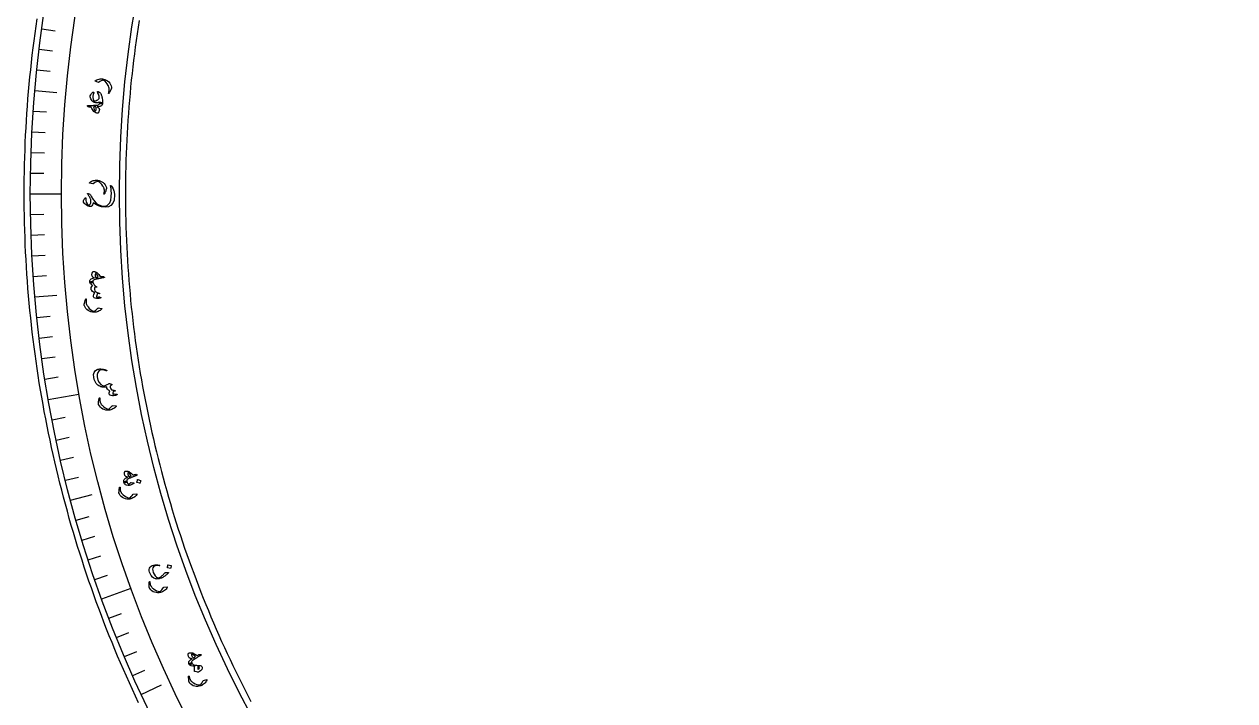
# Model space of a CAD drawing. Header units: millimetres. Extents: x -140 to 140, y -140 to 181.
# Drawn here: x -140 to 2.4, y -59.6 to 19.9 of the extents above; entities that cross this region are included whole.
import ezdxf

# ---------------------------------------------------------------- set-up
doc = ezdxf.new("R2010")
doc.units = ezdxf.units.MM
for name, color, linetype in [('CUT_INNER', 6, 'Continuous'), ('CUT_OUTER', 1, 'Continuous'), ('ENGRAVE', 7, 'Continuous'), ('ENGRAVE_FINE', 8, 'Continuous'), ('TEXT', 5, 'Continuous')]:
    doc.layers.add(name, color=color, linetype=linetype)

msp = doc.modelspace()

# ---------------------------------------------------------------- linework, layer by layer
at = {"layer": 'CUT_INNER'}
msp.add_lwpolyline([(-126.4733, 20.3497), (-126.5958, 19.5733), (-126.7135, 18.7962), (-126.8265, 18.0183), (-126.9346, 17.2398), (-127.038, 16.4606), (-127.1366, 15.6808), (-127.2305, 14.9004), (-127.3195, 14.1195), (-127.4037, 13.338), (-127.4832, 12.556), (-127.5578, 11.7735), (-127.6276, 10.9906), (-127.6927, 10.2073), (-127.7529, 9.4236), (-127.8083, 8.6396), (-127.8589, 7.8552), (-127.9047, 7.0705), (-127.9457, 6.2856), (-127.9819, 5.5004), (-128.0132, 4.715), (-128.0397, 3.9294), (-128.0614, 3.1437), (-128.0783, 2.3579), (-128.0904, 1.572), (-128.0976, 0.786), (-128.1, 0), (-128.0976, -0.786), (-128.0904, -1.572), (-128.0783, -2.3579), (-128.0614, -3.1437), (-128.0397, -3.9294), (-128.0132, -4.715), (-127.9819, -5.5004), (-127.9457, -6.2856), (-127.9047, -7.0705), (-127.8589, -7.8552), (-127.8083, -8.6396), (-127.7529, -9.4236), (-127.6927, -10.2073), (-127.6276, -10.9906), (-127.5578, -11.7735), (-127.4832, -12.556), (-127.4037, -13.338), (-127.3195, -14.1195), (-127.2305, -14.9004), (-127.1366, -15.6808), (-127.038, -16.4606), (-126.9346, -17.2398), (-126.8265, -18.0183), (-126.7135, -18.7962), (-126.5958, -19.5733), (-126.4733, -20.3497), (-126.3461, -21.1254), (-126.2141, -21.9002), (-126.0773, -22.6742), (-125.9358, -23.4474), (-125.7896, -24.2197), (-125.6386, -24.9911), (-125.4829, -25.7615), (-125.3225, -26.531), (-125.1573, -27.2994), (-124.9874, -28.0669), (-124.8129, -28.8332), (-124.6336, -29.5985), (-124.4496, -30.3627), (-124.261, -31.1258), (-124.0677, -31.8876), (-123.8697, -32.6483), (-123.667, -33.4077), (-123.4597, -34.1659), (-123.2478, -34.9228), (-123.0311, -35.6784), (-122.8099, -36.4326), (-122.5841, -37.1855), (-122.3536, -37.9369), (-122.1185, -38.687), (-121.8788, -39.4355), (-121.6346, -40.1826), (-121.3857, -40.9282), (-121.1323, -41.6722), (-120.8743, -42.4147), (-120.6118, -43.1556), (-120.3447, -43.8948), (-120.0731, -44.6324), (-119.797, -45.3683), (-119.5164, -46.1026), (-119.2312, -46.835), (-118.9416, -47.5657), (-118.6475, -48.2946), (-118.349, -49.0217), (-118.0459, -49.747), (-117.7385, -50.4704), (-117.4266, -51.1919), (-117.1103, -51.9114), (-116.7895, -52.629), (-116.4644, -53.3446), (-116.1349, -54.0582), (-115.801, -54.7698), (-115.4628, -55.4793), (-115.1202, -56.1867), (-114.7733, -56.892), (-114.422, -57.5952), (-114.0665, -58.2962), (-113.7066, -58.995), (-113.3425, -59.6916)], dxfattribs=at)
at = {"layer": 'CUT_OUTER'}
msp.add_lwpolyline([(-126.5585, -59.8577), (-126.9234, -59.08), (-127.2835, -58.3001), (-127.6388, -57.518), (-127.9894, -56.7338), (-128.3351, -55.9474), (-128.6759, -55.1589), (-129.012, -54.3683), (-129.3431, -53.5757), (-129.6694, -52.781), (-129.9909, -51.9844), (-130.3074, -51.1858), (-130.619, -50.3853), (-130.9257, -49.5829), (-131.2275, -48.7786), (-131.5243, -47.9725), (-131.8162, -47.1646), (-132.1031, -46.3549), (-132.385, -45.5434), (-132.662, -44.7303), (-132.9339, -43.9154), (-133.2009, -43.0989), (-133.4628, -42.2808), (-133.7198, -41.4611), (-133.9716, -40.6399), (-134.2185, -39.8171), (-134.4603, -38.9928), (-134.697, -38.167), (-134.9286, -37.3398), (-135.1552, -36.5112), (-135.3767, -35.6812), (-135.5931, -34.8499), (-135.8044, -34.0172), (-136.0105, -33.1833), (-136.2116, -32.3481), (-136.4075, -31.5117), (-136.5983, -30.6742), (-136.7839, -29.8354), (-136.9644, -28.9956), (-137.1398, -28.1546), (-137.3099, -27.3126), (-137.4749, -26.4696), (-137.6348, -25.6256), (-137.7894, -24.7806), (-137.9389, -23.9347), (-138.0831, -23.0878), (-138.2222, -22.2401), (-138.3561, -21.3916), (-138.4847, -20.5423), (-138.6081, -19.6922), (-138.7264, -18.8413), (-138.8394, -17.9897), (-138.9471, -17.1375), (-139.0497, -16.2846), (-139.147, -15.4311), (-139.239, -14.577), (-139.3259, -13.7224), (-139.4074, -12.8673), (-139.4838, -12.0116), (-139.5548, -11.1555), (-139.6207, -10.299), (-139.6812, -9.4421), (-139.7365, -8.5849), (-139.7866, -7.7273), (-139.8314, -6.8695), (-139.8709, -6.0114), (-139.9051, -5.153), (-139.9341, -4.2945), (-139.9578, -3.4358), (-139.9763, -2.5769), (-139.9895, -1.718), (-139.9974, -0.859), (-140, 0), (-139.9974, 0.859), (-139.9895, 1.718), (-139.9763, 2.5769), (-139.9578, 3.4358), (-139.9341, 4.2945), (-139.9051, 5.153), (-139.8709, 6.0114), (-139.8314, 6.8695), (-139.7866, 7.7273), (-139.7365, 8.5849), (-139.6812, 9.4421), (-139.6207, 10.299), (-139.5548, 11.1555), (-139.4838, 12.0116), (-139.4074, 12.8673), (-139.3259, 13.7224), (-139.239, 14.577), (-139.147, 15.4311), (-139.0497, 16.2846), (-138.9471, 17.1375), (-138.8394, 17.9897), (-138.7264, 18.8413), (-138.6081, 19.6922), (-138.4847, 20.5423)], dxfattribs=at)
at = {"layer": 'ENGRAVE'}
for points in [[(-138.756, 12.1396), (-136.1479, 11.9114)], [(-139.286, 0), (-135.6208, 0)], [(-138.756, -12.1396), (-136.1479, -11.9114)], [(-137.1699, -24.1868), (-133.5604, -23.5503)], [(-134.5399, -36.0499), (-132.0112, -35.3723)], [(-130.886, -47.6386), (-127.4419, -46.385)], [(-126.236, -58.8648), (-123.8633, -57.7584)]]:
    msp.add_lwpolyline(points, dxfattribs=at)
for radius in [139.286, 135.6208, 128.814]:
    msp.add_circle((0, 0), radius, dxfattribs=at)
at = {"layer": 'ENGRAVE_FINE'}
for points in [[(-137.9305, 19.3849), (-136.375, 19.1663)], [(-138.2478, 16.9747), (-136.6887, 16.7833)], [(-138.523, 14.5594), (-136.9608, 14.3952)], [(-138.9467, 9.7161), (-137.3797, 9.6065)], [(-139.0951, 7.2897), (-137.5265, 7.2075)], [(-139.2012, 4.861), (-137.6313, 4.8062)], [(-139.2648, 2.4309), (-137.6942, 2.4035)], [(-139.2648, -2.4309), (-137.6942, -2.4035)], [(-139.2012, -4.861), (-137.6313, -4.8062)], [(-139.0951, -7.2897), (-137.5265, -7.2075)], [(-138.9467, -9.7161), (-137.3797, -9.6065)], [(-138.523, -14.5594), (-136.9608, -14.3952)], [(-138.2478, -16.9747), (-136.6887, -16.7833)], [(-137.9305, -19.3849), (-136.375, -19.1663)], [(-137.5712, -21.7891), (-136.0197, -21.5434)], [(-136.7269, -26.577), (-135.185, -26.2773)], [(-136.2423, -28.9592), (-134.7058, -28.6326)], [(-135.7161, -31.3325), (-134.1856, -30.9792)], [(-135.1486, -33.6963), (-133.6245, -33.3163)], [(-133.8903, -38.3924), (-132.3803, -37.9595)], [(-133.1999, -40.7233), (-131.6977, -40.264)], [(-132.4689, -43.0417), (-130.9749, -42.5563)], [(-131.6975, -45.3471), (-130.2123, -44.8357)], [(-130.0347, -49.9156), (-128.5682, -49.3527)], [(-129.1437, -52.1775), (-127.6873, -51.589)], [(-128.2134, -54.4234), (-126.7675, -53.8096)], [(-127.2441, -56.6527), (-125.8091, -56.0138)]]:
    msp.add_lwpolyline(points, dxfattribs=at)
at = {"layer": 'TEXT'}
for points in [[(-131.658, 13.2172), (-131.6648, 13.2201), (-131.6701, 13.2234), (-131.674, 13.227), (-131.6763, 13.2309), (-131.6761, 13.242), (-131.6699, 13.2549), (-131.6576, 13.2697), (-131.6392, 13.2864), (-131.5475, 13.3491), (-131.4436, 13.4006), (-131.3276, 13.4409), (-131.1994, 13.4701), (-131.0626, 13.489), (-130.9291, 13.4954), (-130.7989, 13.4893), (-130.6719, 13.4708), (-130.5074, 13.4191), (-130.3521, 13.346), (-130.2058, 13.2515), (-130.0685, 13.1356), (-129.9469, 13.0016), (-129.8518, 12.853), (-129.783, 12.6897), (-129.7405, 12.5116), (-129.735, 12.4645), (-129.7367, 12.418), (-129.7458, 12.3723), (-129.7621, 12.3272), (-129.8098, 12.2243), (-129.8538, 12.1314), (-129.8941, 12.0485), (-129.9307, 11.9757), (-129.9636, 11.9132), (-129.9928, 11.8613), (-130.0183, 11.82), (-130.0401, 11.7893), (-130.0466, 11.7831), (-130.0529, 11.7788), (-130.059, 11.7764), (-130.0649, 11.776), (-130.0724, 11.7774), (-130.0793, 11.7802), (-130.0855, 11.7844), (-130.0912, 11.79), (-130.0952, 11.797), (-130.0967, 11.8051), (-130.0956, 11.8145), (-130.0919, 11.8251), (-130.068, 11.8896), (-130.0474, 11.9514), (-130.0303, 12.0107), (-130.0166, 12.0673), (-130.0062, 12.1218), (-129.9992, 12.1746), (-129.9955, 12.2258), (-129.9951, 12.2754), (-129.9984, 12.3252), (-130.0057, 12.3771), (-130.0168, 12.4311), (-130.032, 12.4872), (-130.0514, 12.5454), (-130.0751, 12.6058), (-130.1034, 12.6683), (-130.136, 12.733), (-130.2434, 12.9164), (-130.3636, 13.0765), (-130.4969, 13.2134), (-130.6433, 13.3268), (-130.6553, 13.3344), (-130.6696, 13.3393), (-130.6861, 13.3415), (-130.7049, 13.341), (-130.8183, 13.3114), (-130.9463, 13.2596), (-131.0888, 13.1856), (-131.2458, 13.0893), (-131.2555, 13.0854), (-131.2641, 13.0833), (-131.2715, 13.083), (-131.2777, 13.0846)], [(-131.3177, 12.0073), (-131.0933, 11.8809), (-131.0714, 11.8654), (-131.0538, 11.8508), (-131.0405, 11.8371), (-131.0316, 11.8243), (-130.9955, 11.7601), (-130.9624, 11.6917), (-130.9324, 11.6193), (-130.9054, 11.5428), (-130.8809, 11.4623), (-130.8584, 11.3782), (-130.8379, 11.2904), (-130.8193, 11.1988), (-130.7925, 11.0284), (-130.7795, 10.8789), (-130.7804, 10.75), (-130.7951, 10.6418), (-130.8175, 10.6019), (-130.8573, 10.5775), (-130.9145, 10.5687), (-130.9891, 10.5754), (-131.0556, 10.5908), (-131.1042, 10.6092), (-131.1349, 10.6305), (-131.1476, 10.6548), (-131.1473, 10.6587), (-131.147, 10.6626), (-131.1467, 10.6665), (-131.1463, 10.6704), (-131.1411, 10.6991), (-131.1378, 10.7275), (-131.1364, 10.7555), (-131.1371, 10.7832), (-131.211, 10.7418), (-131.2913, 10.7116), (-131.378, 10.6927), (-131.4712, 10.685), (-131.636, 10.6962), (-131.7803, 10.7367), (-131.904, 10.8066), (-132.007, 10.906), (-132.1005, 11.0309), (-132.1702, 11.1515), (-132.2161, 11.2678), (-132.2382, 11.3796), (-132.2278, 11.4973), (-132.1725, 11.6268), (-132.0723, 11.7681), (-131.9271, 11.9209), (-131.9052, 11.9377), (-131.8827, 11.9445), (-131.8597, 11.9414), (-131.836, 11.9284), (-131.8184, 11.9113), (-131.8099, 11.8916), (-131.8104, 11.8692), (-131.82, 11.8442), (-131.8896, 11.6648), (-131.9248, 11.4818), (-131.9257, 11.2953), (-131.8922, 11.1054), (-131.8674, 11.0292), (-131.8377, 10.9698), (-131.8032, 10.9273), (-131.7638, 10.9017), (-131.7121, 10.892), (-131.644, 10.9016), (-131.5596, 10.9305), (-131.4588, 10.9786), (-131.356, 11.0387), (-131.278, 11.0968), (-131.2246, 11.1531), (-131.1958, 11.2075), (-131.1731, 11.3293), (-131.1765, 11.4539), (-131.2061, 11.5813), (-131.2619, 11.7116), (-131.3297, 11.8316), (-131.3615, 11.8934), (-131.3787, 11.9421), (-131.3814, 11.9777), (-131.3695, 12.0002), (-131.3567, 12.0086), (-131.3438, 12.0126), (-131.3308, 12.0122), (-131.3177, 12.0073)], [(-132.5468, 10.2975), (-132.5694, 10.3225), (-132.5709, 10.3409), (-132.5513, 10.3528), (-132.5107, 10.358), (-132.4863, 10.3588), (-132.4526, 10.3604), (-132.4094, 10.3627), (-132.3569, 10.3657), (-132.2945, 10.3692), (-132.2218, 10.3729), (-132.1388, 10.3768), (-132.0455, 10.3808), (-131.9537, 10.3847), (-131.8716, 10.3882), (-131.799, 10.3913), (-131.7361, 10.3938), (-131.683, 10.3959), (-131.6401, 10.3975), (-131.6072, 10.3987), (-131.5844, 10.3995), (-131.4406, 10.4083), (-131.3278, 10.4283), (-131.2461, 10.4595), (-131.1953, 10.502), (-131.1744, 10.5331), (-131.1593, 10.5715), (-131.1499, 10.6173), (-131.1463, 10.6704), (-131.1387, 10.7013), (-131.1213, 10.7242), (-131.0944, 10.7388), (-131.0577, 10.7454), (-131.0143, 10.7452), (-130.9707, 10.7402), (-130.9271, 10.7303), (-130.8834, 10.7154), (-130.8465, 10.698), (-130.8195, 10.6799), (-130.8024, 10.6612), (-130.7951, 10.6418), (-130.8043, 10.5402), (-130.8299, 10.4541), (-130.8718, 10.3835), (-130.9302, 10.3283), (-131.013, 10.2844), (-131.1199, 10.2512), (-131.251, 10.2287), (-131.4063, 10.2167), (-131.3171, 10.1544), (-131.248, 10.0928), (-131.199, 10.0317), (-131.1699, 9.9713), (-131.1615, 9.9234), (-131.1611, 9.8679), (-131.1685, 9.8046), (-131.1839, 9.7336), (-131.2065, 9.6591), (-131.2312, 9.5971), (-131.2579, 9.5474), (-131.2866, 9.5101), (-131.3209, 9.4808), (-131.3558, 9.4622), (-131.3915, 9.4545), (-131.4278, 9.4576), (-131.4726, 9.4699), (-131.5217, 9.4889), (-131.5753, 9.5146), (-131.6333, 9.547), (-131.6914, 9.5826), (-131.7374, 9.6135), (-131.7716, 9.6396), (-131.7938, 9.6609), (-131.8825, 9.7765), (-131.9644, 9.9017), (-132.0397, 10.0364), (-132.1082, 10.1806), (-132.1835, 10.1812), (-132.2484, 10.1825), (-132.303, 10.1845), (-132.3472, 10.1872), (-132.3841, 10.1922), (-132.4168, 10.2014), (-132.4452, 10.2147), (-132.4694, 10.2322)], [(-131.8679, 10.1896), (-131.8302, 10.0441), (-131.7796, 9.9193), (-131.7159, 9.8153), (-131.6394, 9.732), (-131.6286, 9.7261), (-131.6183, 9.7255), (-131.6086, 9.7305), (-131.5995, 9.7408), (-131.579, 9.7803), (-131.5624, 9.8235), (-131.5497, 9.8704), (-131.5409, 9.921), (-131.5359, 9.9753), (-131.5348, 10.0334), (-131.5376, 10.0952), (-131.5442, 10.1607), (-131.5466, 10.171), (-131.5514, 10.1819), (-131.5586, 10.1935), (-131.5682, 10.2058), (-131.6003, 10.2059), (-131.634, 10.2055), (-131.6692, 10.2044), (-131.7059, 10.2027), (-131.7441, 10.2004), (-131.7839, 10.1974), (-131.8251, 10.1938), (-131.8679, 10.1896)], [(-132.3139, 1.2427), (-132.321, 1.2449), (-132.3266, 1.2477), (-132.3307, 1.2509), (-132.3334, 1.2546), (-132.3342, 1.2657), (-132.3292, 1.2791), (-132.3183, 1.295), (-132.3015, 1.3132), (-132.2158, 1.384), (-132.117, 1.4447), (-132.0051, 1.4954), (-131.8801, 1.536), (-131.7456, 1.5672), (-131.6132, 1.5856), (-131.483, 1.5914), (-131.3548, 1.5845), (-131.1864, 1.5479), (-131.025, 1.4891), (-130.8708, 1.4082), (-130.7235, 1.3053), (-130.5903, 1.1829), (-130.4821, 1.0435), (-130.3989, 0.887), (-130.3405, 0.7136), (-130.3307, 0.6671), (-130.3282, 0.6207), (-130.3331, 0.5743), (-130.3453, 0.5279), (-130.3835, 0.4211), (-130.4189, 0.3246), (-130.4515, 0.2384), (-130.4813, 0.1626), (-130.5084, 0.0974), (-130.5328, 0.0431), (-130.5545, -0.0004), (-130.5734, -0.0329), (-130.5793, -0.0397), (-130.5852, -0.0446), (-130.591, -0.0475), (-130.5969, -0.0484), (-130.6045, -0.0477), (-130.6116, -0.0455), (-130.6182, -0.0419), (-130.6243, -0.0368), (-130.629, -0.0303), (-130.6312, -0.0223), (-130.6309, -0.0128), (-130.6283, -0.0019), (-130.6102, 0.0644), (-130.5954, 0.1279), (-130.5837, 0.1884), (-130.5752, 0.246), (-130.5698, 0.3012), (-130.5676, 0.3545), (-130.5685, 0.4058), (-130.5726, 0.4552), (-130.5804, 0.5046), (-130.5923, 0.5556), (-130.6084, 0.6083), (-130.6285, 0.6628), (-130.6531, 0.719), (-130.6822, 0.777), (-130.716, 0.8367), (-130.7544, 0.8982), (-130.8779, 1.0711), (-131.0122, 1.2197), (-131.1573, 1.3439), (-131.3134, 1.4437), (-131.326, 1.4502), (-131.3407, 1.4537), (-131.3573, 1.4544), (-131.3759, 1.4522), (-131.4862, 1.4124), (-131.609, 1.3493), (-131.7442, 1.2627), (-131.8918, 1.1526), (-131.9012, 1.1478), (-131.9095, 1.1449), (-131.9169, 1.144), (-131.9232, 1.145)], [(-133.0208, -0.9967), (-133.0379, -0.9349), (-133.0374, -0.8675), (-133.0192, -0.7946), (-132.9834, -0.7162), (-132.96, -0.6763), (-132.9364, -0.6395), (-132.9124, -0.606), (-132.8882, -0.5757), (-132.864, -0.5486), (-132.84, -0.5247), (-132.8162, -0.5041), (-132.7926, -0.4866), (-132.7697, -0.475), (-132.7555, -0.4796), (-132.75, -0.5005), (-132.7533, -0.5377), (-132.7678, -0.7734), (-132.7154, -0.9914), (-132.5963, -1.1914), (-132.4105, -1.3732), (-132.3985, -1.3783), (-132.386, -1.3779), (-132.3731, -1.3721), (-132.3597, -1.3609), (-132.2539, -1.2166), (-132.1843, -1.061), (-132.1508, -0.8941), (-132.1534, -0.7157), (-132.1599, -0.6836), (-132.1753, -0.6422), (-132.1995, -0.5916), (-132.2325, -0.5317), (-132.2995, -0.4225), (-132.3585, -0.326), (-132.4096, -0.2421), (-132.4528, -0.171), (-132.4881, -0.1125), (-132.5155, -0.0668), (-132.5351, -0.0339), (-132.5468, -0.0138), (-132.5559, 0.015), (-132.5478, 0.0305), (-132.5226, 0.0327), (-132.4803, 0.0216), (-132.3692, -0.0209), (-132.2864, -0.0579), (-132.2321, -0.0895), (-132.2061, -0.1157), (-132.1677, -0.1965), (-132.1232, -0.2818), (-132.0724, -0.3717), (-132.0155, -0.4662), (-131.9523, -0.5652), (-131.8829, -0.6687), (-131.8073, -0.7767), (-131.7255, -0.8892), (-131.5224, -1.1142), (-131.2847, -1.2836), (-131.0126, -1.3976), (-130.7063, -1.4564), (-130.5398, -1.4575), (-130.3855, -1.4296), (-130.2432, -1.373), (-130.1129, -1.2876), (-129.9391, -1.0765), (-129.8214, -0.7676), (-129.759, -0.3607), (-129.7511, 0.1444), (-129.7559, 0.2225), (-129.7626, 0.3066), (-129.7711, 0.3967), (-129.7816, 0.4929), (-129.7941, 0.5949), (-129.809, 0.7025), (-129.8262, 0.8156), (-129.8457, 0.9343), (-129.8478, 0.9548), (-129.8464, 0.97), (-129.8417, 0.9798), (-129.8336, 0.9843), (-129.7941, 0.965), (-129.7344, 0.8883), (-129.6545, 0.7543), (-129.5542, 0.5632), (-129.4991, 0.4472), (-129.458, 0.3457), (-129.4311, 0.2588), (-129.4182, 0.1862), (-129.3978, -0.0835), (-129.3945, -0.3283), (-129.4084, -0.5481), (-129.4397, -0.7432), (-129.5768, -1.1122), (-129.7978, -1.3731), (-130.1032, -1.5259), (-130.4935, -1.5702), (-130.9044, -1.531), (-131.2675, -1.4334), (-131.5826, -1.2773), (-131.8495, -1.0622), (-131.9114, -1.2041), (-131.9745, -1.3198), (-132.0386, -1.409), (-132.104, -1.472), (-132.1305, -1.4892), (-132.1595, -1.501), (-132.191, -1.5075), (-132.225, -1.5086), (-132.3167, -1.4962), (-132.4035, -1.4763), (-132.4856, -1.449), (-132.5628, -1.4141), (-132.7184, -1.3215), (-132.8466, -1.221), (-132.9474, -1.1127), (-133.0208, -0.9967)], [(-130.5979, -9.7992), (-130.5718, -9.8201), (-130.5675, -9.8378), (-130.585, -9.8523), (-130.6244, -9.8635), (-130.6484, -9.868), (-130.6815, -9.8747), (-130.7238, -9.8835), (-130.7752, -9.8944), (-130.8364, -9.9074), (-130.9076, -9.922), (-130.9891, -9.9385), (-131.0807, -9.9567), (-131.1708, -9.9747), (-131.2514, -9.9907), (-131.3226, -10.0048), (-131.3844, -10.017), (-131.4365, -10.0272), (-131.4787, -10.0355), (-131.511, -10.0417), (-131.5334, -10.046), (-131.6741, -10.0769), (-131.7824, -10.1142), (-131.8583, -10.1579), (-131.9018, -10.208), (-131.9176, -10.2422), (-131.9265, -10.2828), (-131.9284, -10.3297), (-131.9235, -10.383), (-131.9262, -10.415), (-131.9396, -10.4404), (-131.9639, -10.4593), (-131.999, -10.4717), (-132.0419, -10.4785), (-132.0857, -10.4805), (-132.1303, -10.4777), (-132.1759, -10.4699), (-132.2151, -10.4585), (-132.2446, -10.4448), (-132.2646, -10.4288), (-132.2748, -10.4106), (-132.2819, -10.3078), (-132.2702, -10.2178), (-132.2398, -10.1407), (-132.1908, -10.0765), (-132.1158, -10.02), (-132.0152, -9.9705), (-131.8891, -9.928), (-131.7374, -9.8925), (-131.835, -9.8443), (-131.9126, -9.7935), (-131.9703, -9.7402), (-132.0081, -9.6844), (-132.0235, -9.6381), (-132.0322, -9.5828), (-132.0341, -9.5187), (-132.0293, -9.4458), (-132.0176, -9.3684), (-132.0021, -9.3031), (-131.9828, -9.2498), (-131.9597, -9.2086), (-131.9299, -9.1746), (-131.8979, -9.1512), (-131.8637, -9.1385), (-131.8273, -9.1365), (-131.7813, -9.1424), (-131.7299, -9.1543), (-131.6732, -9.1722), (-131.6112, -9.1961), (-131.5487, -9.2231), (-131.4987, -9.247), (-131.4612, -9.2679), (-131.4361, -9.2857), (-131.3318, -9.387), (-131.2325, -9.4984), (-131.1383, -9.6196), (-131.0491, -9.7509), (-130.9745, -9.7402), (-130.9101, -9.7318), (-130.8559, -9.7256), (-130.8118, -9.7216), (-130.7745, -9.721), (-130.7408, -9.7251), (-130.7107, -9.7338), (-130.6842, -9.7472)], [(-131.2852, -9.7959), (-131.3443, -9.6583), (-131.4128, -9.5428), (-131.491, -9.4494), (-131.5787, -9.3782), (-131.5903, -9.3739), (-131.6006, -9.3749), (-131.6094, -9.3811), (-131.617, -9.3927), (-131.6315, -9.4347), (-131.6416, -9.4799), (-131.6473, -9.5281), (-131.6486, -9.5795), (-131.6455, -9.634), (-131.638, -9.6916), (-131.626, -9.7524), (-131.6096, -9.8162), (-131.6057, -9.826), (-131.5993, -9.836), (-131.5904, -9.8464), (-131.5791, -9.8571), (-131.5473, -9.8524), (-131.5141, -9.8468), (-131.4795, -9.8404), (-131.4434, -9.8332), (-131.406, -9.8251), (-131.3672, -9.8162), (-131.3269, -9.8065), (-131.2852, -9.7959)], [(-131.0002, -12.2095), (-130.9936, -12.2175), (-130.9946, -12.2276), (-131.0033, -12.24), (-131.0196, -12.2545), (-131.048, -12.2711), (-131.0895, -12.2855), (-131.1439, -12.2978), (-131.2113, -12.3078), (-131.2881, -12.3162), (-131.3636, -12.3191), (-131.4376, -12.3164), (-131.5101, -12.3082), (-131.6525, -12.2777), (-131.7565, -12.2386), (-131.8218, -12.1909), (-131.8486, -12.1347), (-131.8532, -11.9963), (-131.8289, -11.8657), (-131.7758, -11.7429), (-131.6938, -11.628), (-131.8444, -11.5674), (-131.9644, -11.4901), (-132.0538, -11.3963), (-132.1126, -11.2858), (-132.1336, -11.1664), (-132.1136, -11.0421), (-132.0526, -10.913), (-131.9507, -10.7792), (-132.0869, -10.6887), (-132.1864, -10.5971), (-132.249, -10.5044), (-132.2748, -10.4106), (-132.2656, -10.3907), (-132.2348, -10.37), (-132.1825, -10.3486), (-132.1086, -10.3266), (-132.0349, -10.3149), (-131.9795, -10.3204), (-131.9424, -10.3431), (-131.9235, -10.383), (-131.8685, -10.5603), (-131.7764, -10.7118), (-131.6476, -10.8375), (-131.4819, -10.9373), (-131.4729, -10.9427), (-131.4662, -10.9487), (-131.462, -10.9555), (-131.4601, -10.963), (-131.4603, -10.9723), (-131.4626, -10.9808), (-131.4668, -10.9886), (-131.4731, -10.9955), (-131.4938, -11.0009), (-131.5301, -10.9953), (-131.5821, -10.9788), (-131.6497, -10.9512), (-131.6961, -10.9986), (-131.7273, -11.0689), (-131.7432, -11.162), (-131.7439, -11.278), (-131.7016, -11.4188), (-131.5929, -11.5355), (-131.4179, -11.628), (-131.1768, -11.6962), (-131.1644, -11.6995), (-131.1554, -11.7041), (-131.1498, -11.7099), (-131.1474, -11.7171), (-131.1474, -11.7281), (-131.1495, -11.7378), (-131.1536, -11.7463), (-131.1599, -11.7535), (-131.1692, -11.7592), (-131.1787, -11.763), (-131.1883, -11.7649), (-131.1982, -11.7648), (-131.3654, -11.7405), (-131.4018, -11.7897), (-131.4325, -11.8477), (-131.4574, -11.9146), (-131.4766, -11.9903), (-131.4868, -12.0633), (-131.4855, -12.118), (-131.4725, -12.1545), (-131.448, -12.1726), (-131.4128, -12.176), (-131.3639, -12.1678), (-131.3014, -12.148), (-131.2251, -12.1166), (-131.2026, -12.1187), (-131.1576, -12.1349), (-131.0901, -12.1652), (-131.0002, -12.2095)], [(-130.8982, -13.4902), (-130.8909, -13.4917), (-130.885, -13.4938), (-130.8805, -13.4965), (-130.8775, -13.4999), (-130.8754, -13.5107), (-130.8789, -13.5245), (-130.8879, -13.5414), (-130.9026, -13.5613), (-130.9797, -13.641), (-131.0709, -13.7124), (-131.1763, -13.7756), (-131.2957, -13.8305), (-131.4257, -13.8772), (-131.555, -13.9111), (-131.6837, -13.9321), (-131.8117, -13.9402), (-131.9833, -13.9232), (-132.1505, -13.8829), (-132.3132, -13.8191), (-132.4713, -13.7318), (-132.6177, -13.6227), (-132.7409, -13.4931), (-132.8409, -13.343), (-132.9177, -13.1724), (-132.9323, -13.1261), (-132.9397, -13.079), (-132.9397, -13.0312), (-132.9324, -12.9827), (-132.9054, -12.87), (-132.8799, -12.7681), (-132.8561, -12.6772), (-132.8338, -12.5971), (-132.8132, -12.5282), (-132.7941, -12.4706), (-132.7767, -12.4244), (-132.7609, -12.3895), (-132.7557, -12.3821), (-132.7503, -12.3766), (-132.7447, -12.3731), (-132.739, -12.3716), (-132.7314, -12.3716), (-132.7241, -12.3732), (-132.7172, -12.3763), (-132.7106, -12.3809), (-132.7053, -12.3871), (-132.7024, -12.395), (-132.7017, -12.4046), (-132.7034, -12.4159), (-132.715, -12.4851), (-132.7236, -12.5509), (-132.7294, -12.6136), (-132.7322, -12.673), (-132.7321, -12.7296), (-132.7289, -12.7839), (-132.7228, -12.836), (-132.7137, -12.8858), (-132.7009, -12.9351), (-132.6838, -12.9857), (-132.6623, -13.0377), (-132.6365, -13.0909), (-132.6062, -13.1454), (-132.571, -13.2011), (-132.531, -13.2581), (-132.4862, -13.3163), (-132.3444, -13.4778), (-132.1943, -13.6129), (-132.0359, -13.7216), (-131.8694, -13.8039), (-131.8561, -13.8089), (-131.8411, -13.8108), (-131.8245, -13.8096), (-131.8063, -13.8052), (-131.7013, -13.7527), (-131.5865, -13.6756), (-131.462, -13.5739), (-131.3276, -13.4478), (-131.3189, -13.442), (-131.3109, -13.4382), (-131.3037, -13.4365), (-131.2972, -13.4369)], [(-129.1326, -23.5507), (-129.1145, -23.5543), (-129.1009, -23.5607), (-129.0918, -23.5699), (-129.0871, -23.5819), (-129.0861, -23.5983), (-129.0894, -23.613), (-129.0969, -23.6261), (-129.1088, -23.6374), (-129.1529, -23.668), (-129.2098, -23.6945), (-129.2793, -23.7169), (-129.3615, -23.7352), (-129.4984, -23.7516), (-129.6315, -23.75), (-129.761, -23.7302), (-129.8869, -23.6922), (-129.9182, -23.677), (-129.9437, -23.6588), (-129.9633, -23.6374), (-129.9769, -23.613), (-130, -23.5198), (-130.0017, -23.4153), (-129.982, -23.2996), (-129.9408, -23.1726), (-130.0919, -23.0987), (-130.2013, -22.9988), (-130.2689, -22.873), (-130.2947, -22.7214), (-130.3769, -22.7307), (-130.4564, -22.7372), (-130.5331, -22.7409), (-130.6071, -22.742), (-130.6788, -22.7403), (-130.7487, -22.7361), (-130.8168, -22.7294), (-130.8832, -22.72), (-131.0046, -22.6925), (-131.1203, -22.647), (-131.2301, -22.5832), (-131.3341, -22.5013), (-131.5223, -22.2999), (-131.6681, -22.0772), (-131.7712, -21.8336), (-131.8316, -21.5691), (-131.8402, -21.2616), (-131.7727, -21.0068), (-131.6296, -20.8051), (-131.411, -20.6564), (-131.3282, -20.6279), (-131.228, -20.6097), (-131.1104, -20.6016), (-130.9753, -20.6038), (-130.8254, -20.6178), (-130.6674, -20.6458), (-130.5012, -20.6877), (-130.3268, -20.7436), (-130.3156, -20.7485), (-130.3071, -20.7553), (-130.3013, -20.7641), (-130.2981, -20.7747), (-130.2973, -20.7857), (-130.2987, -20.7956), (-130.3023, -20.8044), (-130.308, -20.812), (-130.3172, -20.8179), (-130.3274, -20.821), (-130.3385, -20.8213), (-130.3505, -20.8188), (-130.5819, -20.7494), (-130.7692, -20.7106), (-130.9124, -20.7024), (-131.0117, -20.7251), (-131.2172, -20.8584), (-131.3532, -21.0389), (-131.4194, -21.2665), (-131.4156, -21.5411), (-131.33, -21.9119), (-131.1826, -22.213), (-130.9739, -22.4441), (-130.7044, -22.6051), (-130.5497, -22.5776), (-130.3906, -22.5239), (-130.227, -22.4442), (-130.059, -22.3385), (-130.0423, -22.3259), (-130.0267, -22.318), (-130.0124, -22.3148), (-129.9992, -22.3163), (-129.9526, -22.3296), (-129.9088, -22.3425), (-129.8678, -22.3547), (-129.8297, -22.3665), (-129.7948, -22.3779), (-129.7638, -22.3889), (-129.7365, -22.3995), (-129.7129, -22.4098), (-129.7027, -22.4162), (-129.6976, -22.424), (-129.6977, -22.4332), (-129.7031, -22.4438), (-129.7076, -22.4495), (-129.7146, -22.4577), (-129.7242, -22.4683), (-129.7363, -22.4813), (-129.7511, -22.4962), (-129.7687, -22.5127), (-129.7889, -22.5305), (-129.8119, -22.5499), (-129.8558, -22.5888), (-129.887, -22.6205), (-129.9056, -22.6451), (-129.9115, -22.6625), (-129.9024, -22.7642), (-129.8677, -22.8614), (-129.8074, -22.9541), (-129.7214, -23.0421), (-129.6697, -23.0704), (-129.5891, -23.093), (-129.4797, -23.1099), (-129.3415, -23.1211), (-129.3283, -23.1222), (-129.3166, -23.1266), (-129.3063, -23.1341), (-129.2974, -23.1449), (-129.2911, -23.1554), (-129.2877, -23.1659), (-129.2873, -23.1765), (-129.2899, -23.1871), (-129.3113, -23.2061), (-129.3556, -23.2197), (-129.4227, -23.2281), (-129.5127, -23.2311), (-129.5464, -23.3172), (-129.5628, -23.4058), (-129.5618, -23.4966), (-129.5433, -23.5898), (-129.5154, -23.5835), (-129.4932, -23.5757), (-129.4767, -23.5665), (-129.4659, -23.5559), (-129.4561, -23.5442), (-129.4456, -23.5363), (-129.4344, -23.5323), (-129.4225, -23.5321)], [(-129.2077, -24.9337), (-129.2003, -24.9345), (-129.1943, -24.9361), (-129.1896, -24.9384), (-129.1862, -24.9415), (-129.1832, -24.9521), (-129.1855, -24.9662), (-129.193, -24.9838), (-129.2059, -25.0049), (-129.2757, -25.0911), (-129.3603, -25.1702), (-129.4596, -25.2424), (-129.5738, -25.3076), (-129.6992, -25.3655), (-129.825, -25.4106), (-129.9513, -25.4428), (-130.0782, -25.4622), (-130.2506, -25.4603), (-130.4207, -25.4348), (-130.5883, -25.3855), (-130.7536, -25.3125), (-130.9089, -25.2166), (-131.043, -25.0983), (-131.1558, -24.9576), (-131.2473, -24.7945), (-131.266, -24.7496), (-131.2774, -24.7033), (-131.2816, -24.6557), (-131.2786, -24.6068), (-131.2616, -24.4921), (-131.2452, -24.3884), (-131.2294, -24.2957), (-131.2143, -24.214), (-131.1998, -24.1436), (-131.1859, -24.0845), (-131.1726, -24.037), (-131.1599, -24.0008), (-131.1554, -23.993), (-131.1505, -23.987), (-131.1452, -23.9831), (-131.1396, -23.981), (-131.132, -23.9804), (-131.1247, -23.9813), (-131.1175, -23.9838), (-131.1105, -23.9878), (-131.1048, -23.9935), (-131.1011, -24.0011), (-131.0996, -24.0107), (-131.1003, -24.0221), (-131.1057, -24.092), (-131.1086, -24.1583), (-131.1088, -24.2212), (-131.1064, -24.2806), (-131.1013, -24.337), (-131.0934, -24.3909), (-131.0827, -24.4422), (-131.0693, -24.491), (-131.0522, -24.539), (-131.0307, -24.588), (-131.0048, -24.6378), (-130.9744, -24.6886), (-130.9394, -24.7402), (-130.8995, -24.7926), (-130.8546, -24.8458), (-130.8049, -24.8999), (-130.6494, -25.0483), (-130.488, -25.1697), (-130.3208, -25.2641), (-130.1476, -25.3314), (-130.1339, -25.3353), (-130.1188, -25.3358), (-130.1024, -25.3331), (-130.0846, -25.3272), (-129.9846, -25.2657), (-129.8771, -25.1788), (-129.762, -25.0666), (-129.6392, -24.9292), (-129.631, -24.9226), (-129.6234, -24.9182), (-129.6163, -24.9158), (-129.6099, -24.9156)], [(-126.7289, -33.0396), (-126.6994, -33.0555), (-126.6921, -33.0722), (-126.7067, -33.0896), (-126.7435, -33.1077), (-126.7663, -33.1164), (-126.7976, -33.1289), (-126.8377, -33.1451), (-126.8863, -33.1651), (-126.9441, -33.1888), (-127.0116, -33.216), (-127.0888, -33.2468), (-127.1757, -33.2811), (-127.2611, -33.3149), (-127.3375, -33.3451), (-127.4051, -33.3718), (-127.4637, -33.3948), (-127.5131, -33.4142), (-127.5531, -33.4299), (-127.5838, -33.4419), (-127.605, -33.4501), (-127.7379, -33.5057), (-127.8378, -33.5618), (-127.9047, -33.6184), (-127.9385, -33.6755), (-127.9479, -33.7119), (-127.9493, -33.7534), (-127.9429, -33.8), (-127.9285, -33.8515), (-127.9254, -33.8834), (-127.934, -33.9109), (-127.9545, -33.9338), (-127.9868, -33.9523), (-128.0278, -33.9667), (-128.0706, -33.9765), (-128.115, -33.9817), (-128.1612, -33.9823), (-128.2018, -33.978), (-128.2333, -33.9698), (-128.2558, -33.9577), (-128.2692, -33.9416), (-128.2945, -33.8417), (-128.2992, -33.7511), (-128.2831, -33.6698), (-128.2463, -33.5978), (-128.1827, -33.5288), (-128.0926, -33.4621), (-127.9761, -33.3977), (-127.8332, -33.3356), (-127.9379, -33.3057), (-128.0234, -33.2696), (-128.0897, -33.2275), (-128.1368, -33.1794), (-128.1603, -33.1365), (-128.1787, -33.0837), (-128.1921, -33.021), (-128.2004, -32.9484), (-128.2028, -32.8702), (-128.1993, -32.8031), (-128.1898, -32.7473), (-128.1745, -32.7026), (-128.1513, -32.6638), (-128.124, -32.6351), (-128.0926, -32.6164), (-128.0572, -32.6079), (-128.0108, -32.6055), (-127.9582, -32.608), (-127.8992, -32.6154), (-127.8339, -32.6278), (-127.7676, -32.6432), (-127.7141, -32.6578), (-127.6734, -32.6716), (-127.6456, -32.6847), (-127.5248, -32.7656), (-127.4072, -32.8574), (-127.2927, -32.9598), (-127.1814, -33.073), (-127.11, -33.0491), (-127.0482, -33.0293), (-126.9959, -33.0134), (-126.9532, -33.0016), (-126.9167, -32.9943), (-126.8828, -32.9923), (-126.8516, -32.9955), (-126.8232, -33.0039)], [(-127.4102, -33.9572), (-127.1474, -34.0003), (-127.1175, -34.009), (-127.1039, -34.023), (-127.1065, -34.0424), (-127.1255, -34.0672), (-127.1879, -34.1203), (-127.2554, -34.1668), (-127.3279, -34.2065), (-127.4056, -34.2395), (-127.4889, -34.2657), (-127.5784, -34.285), (-127.674, -34.2972), (-127.7759, -34.3025), (-127.9549, -34.2831), (-128.0968, -34.2165), (-128.2016, -34.1027), (-128.2692, -33.9416), (-128.2622, -33.9192), (-128.2312, -33.8899), (-128.1762, -33.8537), (-128.0972, -33.8107), (-128.0536, -33.7929), (-128.0161, -33.7843), (-127.9848, -33.7849), (-127.9597, -33.7948), (-127.9484, -33.805), (-127.9394, -33.8178), (-127.9328, -33.8333), (-127.9285, -33.8515), (-127.8973, -33.9557), (-127.8518, -34.0413), (-127.7918, -34.1084), (-127.7176, -34.1568), (-127.7124, -34.1585), (-127.7062, -34.1579), (-127.6991, -34.1549), (-127.6911, -34.1498), (-127.6417, -34.1206), (-127.5932, -34.084), (-127.5456, -34.0402), (-127.499, -33.989), (-127.4809, -33.9715), (-127.46, -33.9603), (-127.4365, -33.9556), (-127.4102, -33.9572)], [(-127.4057, -33.1596), (-127.4885, -33.0347), (-127.5766, -32.9334), (-127.6702, -32.8555), (-127.7693, -32.8012), (-127.7815, -32.799), (-127.7914, -32.8018), (-127.799, -32.8096), (-127.8043, -32.8223), (-127.8111, -32.8663), (-127.813, -32.9125), (-127.8099, -32.961), (-127.802, -33.0118), (-127.7892, -33.0648), (-127.7714, -33.1202), (-127.7488, -33.1778), (-127.7212, -33.2376), (-127.7156, -33.2465), (-127.7075, -33.2553), (-127.6969, -33.2639), (-127.6838, -33.2724), (-127.6534, -33.2621), (-127.6217, -33.2507), (-127.5888, -33.2382), (-127.5547, -33.2246), (-127.5193, -33.21), (-127.4827, -33.1942), (-127.4448, -33.1774), (-127.4057, -33.1596)], [(-126.3154, -33.7015), (-126.3094, -33.705), (-126.3048, -33.7108), (-126.3016, -33.7189), (-126.2998, -33.7295), (-126.3101, -33.8103), (-126.3281, -33.8887), (-126.3539, -33.9647), (-126.3873, -34.0383), (-126.3933, -34.0462), (-126.4001, -34.0508), (-126.4079, -34.0521), (-126.4165, -34.0502), (-126.7513, -33.9508), (-126.7599, -33.9461), (-126.7639, -33.9381), (-126.7631, -33.9268), (-126.7576, -33.9122), (-126.7529, -33.8996), (-126.746, -33.8799), (-126.7369, -33.853), (-126.7257, -33.8191), (-126.7125, -33.7775), (-126.6974, -33.7279), (-126.6803, -33.6703), (-126.6612, -33.6047), (-126.6576, -33.5956), (-126.6529, -33.5904), (-126.6472, -33.5889), (-126.6405, -33.5911)], [(-126.767, -35.3051), (-126.7595, -35.3053), (-126.7534, -35.3064), (-126.7485, -35.3083), (-126.745, -35.3112), (-126.7411, -35.3215), (-126.7422, -35.3357), (-126.7483, -35.3539), (-126.7594, -35.376), (-126.822, -35.4675), (-126.8999, -35.5532), (-126.9931, -35.6332), (-127.1017, -35.7074), (-127.2219, -35.7753), (-127.3437, -35.8304), (-127.467, -35.8728), (-127.5919, -35.9023), (-127.7639, -35.9144), (-127.9354, -35.9027), (-128.1065, -35.8672), (-128.2771, -35.8078), (-128.4397, -35.7248), (-128.583, -35.6177), (-128.7068, -35.4866), (-128.8112, -35.3314), (-128.8334, -35.2882), (-128.8486, -35.243), (-128.8566, -35.1959), (-128.8576, -35.1468), (-128.8499, -35.0312), (-128.8419, -34.9265), (-128.8337, -34.8328), (-128.8252, -34.7502), (-128.8164, -34.6788), (-128.8073, -34.6188), (-128.7979, -34.5703), (-128.7882, -34.5333), (-128.7844, -34.5251), (-128.78, -34.5188), (-128.7751, -34.5144), (-128.7697, -34.5119), (-128.7621, -34.5107), (-128.7547, -34.511), (-128.7474, -34.5128), (-128.7401, -34.5163), (-128.7339, -34.5215), (-128.7296, -34.5288), (-128.7274, -34.5382), (-128.7271, -34.5496), (-128.7269, -34.6197), (-128.7244, -34.6861), (-128.7195, -34.7488), (-128.7123, -34.8078), (-128.7026, -34.8636), (-128.6904, -34.9167), (-128.6756, -34.967), (-128.6582, -35.0145), (-128.6373, -35.061), (-128.612, -35.108), (-128.5821, -35.1556), (-128.5477, -35.2038), (-128.5086, -35.2524), (-128.4646, -35.3014), (-128.4156, -35.3508), (-128.3616, -35.4006), (-128.1947, -35.536), (-128.024, -35.644), (-127.8496, -35.7245), (-127.6716, -35.7776), (-127.6577, -35.7803), (-127.6426, -35.7797), (-127.6264, -35.7757), (-127.6092, -35.7683), (-127.5145, -35.6989), (-127.4144, -35.6036), (-127.3087, -35.4825), (-127.1974, -35.3355), (-127.1898, -35.3283), (-127.1825, -35.3233), (-127.1757, -35.3204), (-127.1693, -35.3196)], [(-123.0525, -44.5911), (-123.1036, -44.6443), (-123.1577, -44.6975), (-123.2148, -44.7508), (-123.2751, -44.8043), (-123.339, -44.8576), (-123.4073, -44.9104), (-123.4799, -44.9627), (-123.5569, -45.0146), (-123.6345, -45.0634), (-123.713, -45.1079), (-123.7923, -45.148), (-123.8724, -45.1837), (-123.9535, -45.2151), (-124.036, -45.2423), (-124.1197, -45.2653), (-124.2047, -45.284), (-124.2963, -45.2971), (-124.3838, -45.3013), (-124.4673, -45.2966), (-124.5467, -45.2832), (-124.7427, -45.2101), (-124.9177, -45.0837), (-125.0717, -44.9037), (-125.2044, -44.6703), (-125.2729, -44.4916), (-125.3052, -44.3252), (-125.3012, -44.1711), (-125.261, -44.0296), (-125.1879, -43.9082), (-125.088, -43.8072), (-124.9611, -43.7266), (-124.8075, -43.6664), (-124.6352, -43.6297), (-124.4611, -43.6188), (-124.2853, -43.6335), (-124.1077, -43.6738), (-124.086, -43.6825), (-124.0718, -43.6933), (-124.0652, -43.7062), (-124.0661, -43.7213), (-124.0734, -43.7375), (-124.0883, -43.7467), (-124.1109, -43.7487), (-124.1413, -43.7436), (-124.3564, -43.7168), (-124.5374, -43.7295), (-124.6842, -43.7821), (-124.7966, -43.8747), (-124.8697, -43.9974), (-124.9004, -44.1455), (-124.8889, -44.3189), (-124.8348, -44.5176), (-124.7285, -44.7429), (-124.5927, -44.9288), (-124.4277, -45.0751), (-124.2335, -45.1818), (-124.2275, -45.1833), (-124.2196, -45.183), (-124.2096, -45.181), (-124.1977, -45.1772), (-124.1075, -45.1383), (-124.0072, -45.0797), (-123.8968, -45.0014), (-123.7765, -44.9034), (-123.7169, -44.8511), (-123.6619, -44.8016), (-123.6113, -44.7547), (-123.5652, -44.7106), (-123.5239, -44.669), (-123.4878, -44.6297), (-123.4567, -44.5929), (-123.4308, -44.5584), (-123.4169, -44.5415), (-123.4027, -44.5296), (-123.3882, -44.5229), (-123.3735, -44.5212), (-123.0613, -44.5324), (-123.0417, -44.5369), (-123.0337, -44.5482), (-123.0373, -44.5663), (-123.0525, -44.5911)], [(-122.7422, -43.7179), (-122.736, -43.7208), (-122.7309, -43.7262), (-122.7271, -43.7341), (-122.7244, -43.7444), (-122.7282, -43.8256), (-122.7399, -43.9049), (-122.7594, -43.9826), (-122.7868, -44.0584), (-122.7921, -44.0668), (-122.7986, -44.0719), (-122.8062, -44.0739), (-122.815, -44.0726), (-123.1565, -44.0014), (-123.1655, -43.9974), (-123.17, -43.9898), (-123.1702, -43.9785), (-123.1659, -43.9636), (-123.1622, -43.9507), (-123.1569, -43.9305), (-123.1501, -43.9031), (-123.1416, -43.8684), (-123.1318, -43.8261), (-123.1207, -43.7756), (-123.1083, -43.7169), (-123.0946, -43.6501), (-123.0916, -43.6408), (-123.0874, -43.6352), (-123.0818, -43.6332), (-123.075, -43.6349)], [(-123.2055, -46.2247), (-123.198, -46.2243), (-123.1918, -46.2248), (-123.1868, -46.2263), (-123.183, -46.2288), (-123.1782, -46.2388), (-123.1781, -46.253), (-123.1826, -46.2717), (-123.1918, -46.2947), (-123.2461, -46.3913), (-123.3163, -46.4835), (-123.4022, -46.5713), (-123.5038, -46.6547), (-123.6177, -46.7328), (-123.7342, -46.7983), (-123.8533, -46.8513), (-123.9752, -46.8916), (-124.1455, -46.9186), (-124.3174, -46.9219), (-124.4909, -46.9015), (-124.6661, -46.8571), (-124.8353, -46.7887), (-124.9873, -46.6945), (-125.1221, -46.5746), (-125.2396, -46.4291), (-125.2655, -46.388), (-125.2846, -46.3443), (-125.2967, -46.2981), (-125.3019, -46.2493), (-125.3043, -46.1334), (-125.3055, -46.0285), (-125.3055, -45.9345), (-125.3043, -45.8514), (-125.3018, -45.7795), (-125.2979, -45.719), (-125.2928, -45.6698), (-125.2864, -45.6321), (-125.2832, -45.6236), (-125.2794, -45.6169), (-125.2749, -45.6121), (-125.2697, -45.6092), (-125.2623, -45.6073), (-125.2549, -45.6069), (-125.2474, -45.6082), (-125.2399, -45.6109), (-125.2332, -45.6156), (-125.2284, -45.6225), (-125.2253, -45.6317), (-125.224, -45.6431), (-125.2177, -45.7128), (-125.2094, -45.7788), (-125.1991, -45.8408), (-125.1867, -45.899), (-125.1723, -45.9537), (-125.1555, -46.0055), (-125.1363, -46.0543), (-125.1149, -46.1002), (-125.09, -46.1446), (-125.0606, -46.1893), (-125.0267, -46.2341), (-124.9883, -46.279), (-124.9451, -46.324), (-124.897, -46.369), (-124.8439, -46.414), (-124.7858, -46.4589), (-124.6077, -46.5793), (-124.4282, -46.6719), (-124.2475, -46.7369), (-124.0655, -46.7743), (-124.0513, -46.7758), (-124.0364, -46.7738), (-124.0206, -46.7684), (-124.0041, -46.7596), (-123.9158, -46.6822), (-123.8244, -46.5785), (-123.7297, -46.4486), (-123.6316, -46.2926), (-123.6246, -46.2847), (-123.6179, -46.2791), (-123.6113, -46.2756), (-123.605, -46.2743)], [(-119.2268, -54.1921), (-119.1951, -54.2028), (-119.185, -54.2179), (-119.1965, -54.2376), (-119.2296, -54.2617), (-119.2505, -54.2742), (-119.2793, -54.2918), (-119.316, -54.3147), (-119.3605, -54.3427), (-119.4134, -54.3759), (-119.4753, -54.4142), (-119.5461, -54.4577), (-119.6259, -54.5064), (-119.7042, -54.5542), (-119.7744, -54.5971), (-119.8364, -54.6349), (-119.8902, -54.6676), (-119.9356, -54.6951), (-119.9723, -54.7174), (-120.0005, -54.7344), (-120.02, -54.7462), (-120.1415, -54.8236), (-120.2303, -54.896), (-120.2865, -54.9632), (-120.3101, -55.0252), (-120.3131, -55.0627), (-120.3075, -55.1039), (-120.2932, -55.1486), (-120.2702, -55.1969), (-120.2617, -55.2278), (-120.2655, -55.2563), (-120.2818, -55.2825), (-120.3105, -55.3062), (-120.3484, -55.3274), (-120.3888, -55.3444), (-120.4317, -55.3571), (-120.4772, -55.3655), (-120.5179, -55.3682), (-120.5504, -55.3656), (-120.5746, -55.3574), (-120.5905, -55.3439), (-120.6326, -55.2498), (-120.6526, -55.1613), (-120.6506, -55.0784), (-120.6267, -55.0013), (-120.5757, -54.9224), (-120.4984, -54.8413), (-120.3946, -54.758), (-120.2644, -54.6724), (-120.3727, -54.6607), (-120.4631, -54.6398), (-120.5356, -54.6096), (-120.5902, -54.5702), (-120.6207, -54.532), (-120.6479, -54.4832), (-120.6718, -54.4236), (-120.6924, -54.3535), (-120.7081, -54.2768), (-120.716, -54.2102), (-120.7162, -54.1535), (-120.7087, -54.1069), (-120.6925, -54.0647), (-120.6705, -54.0317), (-120.6428, -54.008), (-120.6093, -53.9936), (-120.5641, -53.9832), (-120.5118, -53.9767), (-120.4524, -53.974), (-120.3859, -53.9751), (-120.318, -53.9789), (-120.2628, -53.9841), (-120.2203, -53.9908), (-120.1907, -53.9989), (-120.0578, -54.0581), (-119.9263, -54.1284), (-119.796, -54.2098), (-119.6671, -54.3023), (-119.6008, -54.2666), (-119.5432, -54.2365), (-119.4944, -54.2119), (-119.4544, -54.193), (-119.4196, -54.1796), (-119.3866, -54.1718), (-119.3553, -54.1696), (-119.3258, -54.1731)], [(-119.0769, -55.6491), (-119.0646, -55.7782), (-119.1329, -55.9221), (-119.2817, -56.0807), (-119.511, -56.2543), (-119.5284, -56.265), (-119.5451, -56.2715), (-119.5611, -56.2738), (-119.5762, -56.272), (-119.9126, -56.1915), (-119.9338, -56.1848), (-119.9502, -56.1733), (-119.962, -56.1568), (-119.969, -56.1355), (-119.986, -55.9813), (-119.9866, -55.8293), (-119.9708, -55.6797), (-119.9388, -55.5324), (-120.1831, -55.5387), (-120.3733, -55.5093), (-120.5091, -55.4443), (-120.5905, -55.3439), (-120.5917, -55.329), (-120.5837, -55.3094), (-120.5666, -55.285), (-120.5404, -55.256), (-120.4693, -55.1972), (-120.4079, -55.1596), (-120.3562, -55.1432), (-120.3142, -55.148), (-120.3011, -55.156), (-120.2894, -55.1668), (-120.2791, -55.1805), (-120.2702, -55.1969), (-120.2191, -55.2718), (-120.1448, -55.3337), (-120.0473, -55.3827), (-119.9266, -55.4188), (-119.8616, -55.4289), (-119.7569, -55.4407), (-119.6127, -55.4539), (-119.4289, -55.4686), (-119.3027, -55.488), (-119.202, -55.5246), (-119.1268, -55.5783), (-119.0769, -55.6491)], [(-119.8732, -54.4259), (-119.9761, -54.317), (-120.0802, -54.2322), (-120.1858, -54.1715), (-120.2927, -54.1349), (-120.3051, -54.1348), (-120.3143, -54.1392), (-120.3205, -54.1482), (-120.3236, -54.1616), (-120.3228, -54.2061), (-120.3167, -54.252), (-120.3054, -54.2992), (-120.289, -54.3479), (-120.2673, -54.398), (-120.2403, -54.4495), (-120.2082, -54.5024), (-120.1708, -54.5567), (-120.1637, -54.5645), (-120.1543, -54.5718), (-120.1424, -54.5784), (-120.128, -54.5846), (-120.0998, -54.5692), (-120.0705, -54.5525), (-120.0402, -54.5346), (-120.0089, -54.5154), (-119.9765, -54.4949), (-119.9432, -54.4732), (-119.9087, -54.4502), (-119.8732, -54.4259)], [(-118.5422, -57.1318), (-118.5349, -57.1307), (-118.5287, -57.1307), (-118.5235, -57.1318), (-118.5195, -57.1339), (-118.5139, -57.1434), (-118.5125, -57.1576), (-118.5153, -57.1765), (-118.5223, -57.2003), (-118.5678, -57.3014), (-118.6293, -57.3995), (-118.7069, -57.4947), (-118.8007, -57.5869), (-118.907, -57.6749), (-119.0171, -57.7507), (-119.1311, -57.8142), (-119.2488, -57.8653), (-119.4159, -57.9076), (-119.5869, -57.9264), (-119.7615, -57.9216), (-119.94, -57.8932), (-120.1146, -57.8403), (-120.2745, -57.7602), (-120.4196, -57.6529), (-120.5497, -57.5186), (-120.5792, -57.48), (-120.6021, -57.4382), (-120.6184, -57.3933), (-120.628, -57.3452), (-120.6408, -57.2299), (-120.6515, -57.1255), (-120.6599, -57.0319), (-120.6661, -56.949), (-120.6701, -56.8772), (-120.6718, -56.8166), (-120.6711, -56.7672), (-120.6681, -56.729), (-120.6657, -56.7202), (-120.6625, -56.7133), (-120.6584, -56.7081), (-120.6535, -56.7047), (-120.6463, -56.7021), (-120.639, -56.7011), (-120.6314, -56.7017), (-120.6237, -56.7038), (-120.6166, -56.7078), (-120.6112, -56.7143), (-120.6073, -56.7231), (-120.605, -56.7343), (-120.5924, -56.8033), (-120.5782, -56.8682), (-120.5623, -56.929), (-120.5448, -56.9858), (-120.5255, -57.0391), (-120.5041, -57.0891), (-120.4806, -57.136), (-120.4551, -57.1798), (-120.4263, -57.2218), (-120.3931, -57.2636), (-120.3553, -57.3052), (-120.3129, -57.3465), (-120.2659, -57.3874), (-120.2139, -57.4279), (-120.1569, -57.4679), (-120.095, -57.5074), (-119.9068, -57.6112), (-119.7198, -57.6873), (-119.5339, -57.7358), (-119.3493, -57.7566), (-119.3351, -57.7569), (-119.3203, -57.7536), (-119.3051, -57.7467), (-119.2895, -57.7364), (-119.2085, -57.6514), (-119.1268, -57.5399), (-119.0442, -57.402), (-118.9606, -57.2378), (-118.9543, -57.2294), (-118.9481, -57.2231), (-118.9419, -57.219), (-118.9357, -57.2172)], [(-119.5435, -55.5563), (-119.5681, -55.6486), (-119.5787, -55.7453), (-119.5753, -55.8464), (-119.5579, -55.9517), (-119.4905, -55.9139), (-119.4423, -55.8685), (-119.4134, -55.8153), (-119.4038, -55.7544), (-119.4125, -55.6935), (-119.4387, -55.6402), (-119.4824, -55.5945), (-119.5435, -55.5563)]]:
    msp.add_lwpolyline(points, close=True, dxfattribs=at)

doc.saveas('drawing.dxf')
